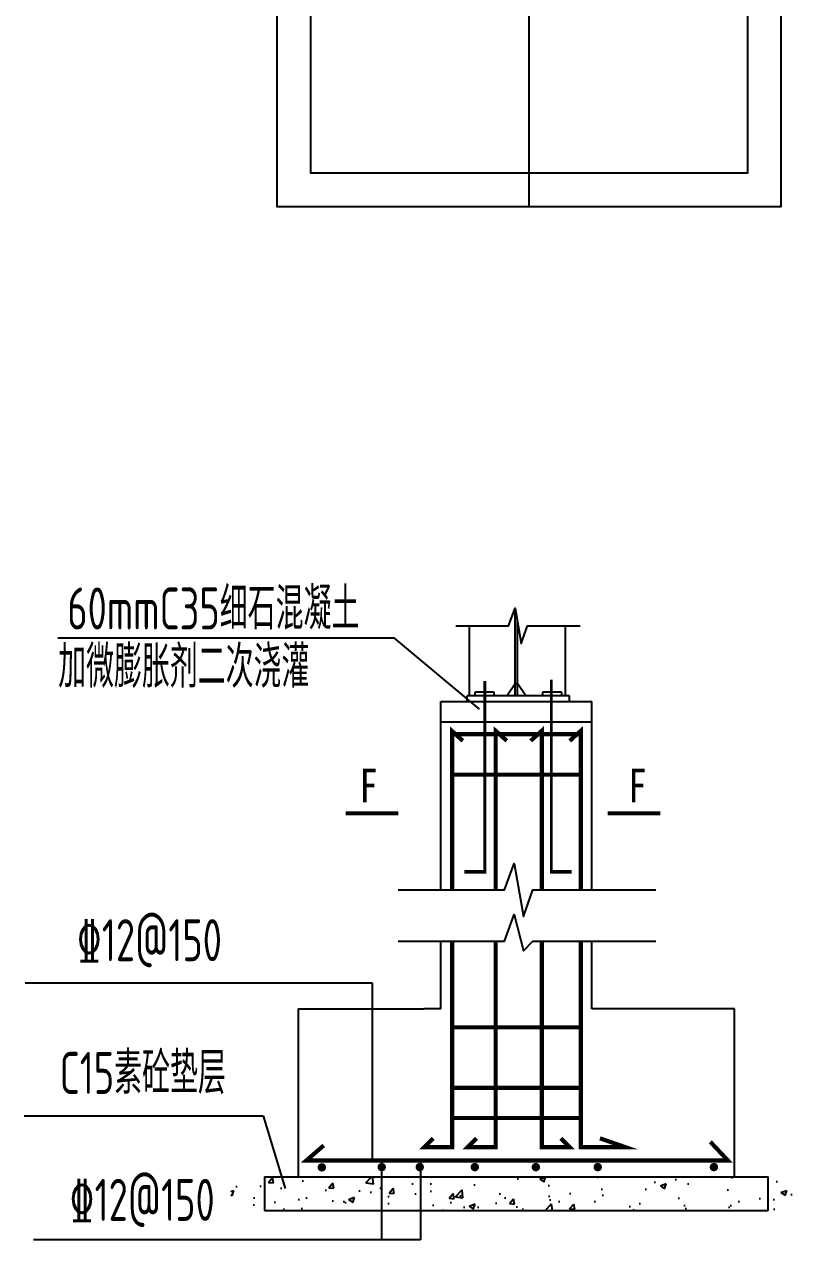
# Model space of a CAD drawing. Extents: x 32461 to 402082, y -617694 to 182569.
# Drawn here: x 244110 to 246425, y -7748 to -4131 of the extents above; entities that cross this region are included whole.
import ezdxf
from ezdxf.enums import TextEntityAlignment as Align

# ---------------------------------------------------------------- set-up
doc = ezdxf.new("R2010")
doc.units = 0
doc.header["$LTSCALE"] = 1000
doc.header["$MEASUREMENT"] = 0
doc.linetypes.add('2', pattern=[5, 1.5, -1, 1.5, -1])
doc.linetypes.add('DOTE', pattern=[2.42, 2, -0.2, 0.02, -0.2])
for name, color, linetype in [('2', 253, 'CONTINUOUS'), ('AXIS', 3, 'CONTINUOUS'), ('DIM_SYMB', 3, 'CONTINUOUS'), ('DOTE', 252, 'CONTINUOUS'), ('PUB_DIM', 3, 'CONTINUOUS'), ('PUB_HATCH', 8, 'CONTINUOUS'), ('PUB_TEXT', 7, 'CONTINUOUS'), ('REIN', 1, 'CONTINUOUS'), ('S_BEAMDIMMASS', 2, 'CONTINUOUS'), ('基础', 2, 'CONTINUOUS')]:
    doc.layers.add(name, color=color, linetype=linetype)
doc.layers.add('柱构件', color=7, linetype='CONTINUOUS', lineweight=25, true_color=0xffff94)
doc.styles.add('-楷体_GB2312', font='', dxfattribs={"width": 0.8})
doc.styles.add('TSSD_REIN', font='atssdeng.shx', dxfattribs={"width": 0.7, "bigfont": 'atssdchn.shx'})
doc.styles.get('-楷体_GB2312').set_extended_font_data('SimSun')

msp = doc.modelspace()

# ---------------------------------------------------------------- hatches: boundary and pattern name
at = {"layer": 'PUB_HATCH'}
h = msp.add_hatch(dxfattribs=at)
h.set_pattern_fill('混凝土', color=256, scale=25, style=0)
h.set_pattern_definition([(50, (-175299.91, 11973.03), (179.315046, -15.688034), [18.75, -206.25]), (355, (-175299.91, 11973.03), (-34.68783, 188.04803), [15, -165]), (100.4514, (-175284.97, 11971.72), (144.627345, 172.359886), [15.93505, -175.28553]), (46.1842, (-175299.91, 12023.03), (266.81026, -41.37975), [28.125, -309.375]), (96.6356, (-175277.68, 12019.58), (233.66568, 243.52947), [23.90257, -262.92825]), (351.1842, (-175299.9, 12023.03), (233.66549, 243.52965), [22.5, -247.5]), (21, (-175274.91, 12010.53), (149.226763, -100.654723), [18.75, -206.25]), (326, (-175274.91, 12010.53), (60.82883, 181.28751), [15, -165]), (71.4514, (-175262.48, 12002.14), (210.05566, 80.632624), [15.93505, -175.28553]), (37.5, (-175299.91, 11973.03), (3.039964, 83.223463), [0, -163, 0, -167.5, 0, -165.625]), (7.5, (-175299.91, 11973.03), (65.767384, 98.602928), [0, -95.5, 0, -159.25, 0, -63.125]), (327.5, (-175355.66, 11973.03), (133.455609, -5.638718), [0, -62.5, 0, -195, 0, -258.75]), (317.5, (-175380.66, 11973.03), (145.796542, 25.026246), [0, -81.25, 0, -129.5, 0, -183.75])])
h.paths.add_polyline_path([(246424.7, -7661.2), (246424.7, -7561.2), (244724.7, -7561.2), (244724.7, -7661.2)])

# ---------------------------------------------------------------- linework, layer by layer
at = {"layer": '2'}
for points in [[(245480.8, -6085.7, 8.75, 8.75, 0), (245480.8, -6653.4, 8.75, 8.75, 0), (245480.8, -6085.7, 8.75, 8.75, 0), (245480.8, -6653.4, 10, 10, 0), (245420, -6653.4, 0, 0, 0)], [(245679.1, -6082, 8.75, 8.75, 0), (245679.1, -6653.4, 8.75, 8.75, 0), (245679.1, -6082, 8.75, 8.75, 0), (245679.1, -6653.4, 10, 10, 0), (245739.9, -6653.4, 0, 0, 0)]]:
    msp.add_lwpolyline(points, format="xyseb", dxfattribs=at)
at = {"layer": 'AXIS'}
for p, q in [((245211.9, -5958.3), (244209.5, -5958.3)), ((245465.2, -6169.4), (245211.9, -5958.3)), ((245146.8, -6984.6), (244112.4, -6984.6)), ((245146.8, -7512.3), (245146.8, -6984.6)), ((244109.5, -7379.7), (244820.9, -7379.7)), ((244820.9, -7379.7), (244886.6, -7595.5)), ((245173.2, -7516.9), (245173.2, -7748.1)), ((245289.3, -7516.9), (245289.3, -7748.1)), ((245289.3, -7748.1), (244136.5, -7748.1))]:
    msp.add_line(p, q, dxfattribs=at)
at = {"layer": 'AXIS', "const_width": 12.5}
for points in [[(245223, -6479.3), (245066.2, -6479.3)], [(245846.5, -6479.3), (246003.3, -6479.3)]]:
    msp.add_lwpolyline(points, dxfattribs=at)
at = {"layer": 'DIM_SYMB'}
for points in [[(245222.5, -6707.1), (245539.3, -6707.1), (245568, -6628.4), (245595.8, -6785.9), (245623.7, -6707.1), (245990.5, -6707.1)], [(245222.5, -6859.4), (245539.3, -6859.4), (245568, -6780.7), (245595.8, -6888.2), (245623.7, -6859.4), (245990.5, -6859.4)]]:
    msp.add_lwpolyline(points, dxfattribs=at)
at = {"layer": 'DOTE', "color": 251, "linetype": 'DOTE'}
msp.add_line((245613, -4674.5), (245613, -2674.5), dxfattribs=at)
at = {"layer": 'PUB_DIM'}
msp.add_line((245349.7, -6146.9), (245787.5, -6146.9), dxfattribs=at)
msp.add_lwpolyline([(245394.9, -5921.6), (245551.8, -5921.6), (245570.9, -5869.1), (245589.4, -5974.1), (245608, -5921.6), (245764.9, -5921.6)], dxfattribs=at)
at = {"layer": 'REIN', "const_width": 12.5}
for points in [[(245513.2, -6707.1), (245513.2, -6233.7), (245546.4, -6263.6)], [(245650.8, -6707.1), (245650.8, -6233.7), (245617.6, -6263.6)], [(245767.1, -6707.1), (245767.1, -6233.7), (245733.9, -6263.6)], [(245383.9, -6707.1), (245383.9, -6235.1), (245415.5, -6263.6)], [(245383.9, -6243.6), (245767.1, -6243.6)], [(245383.9, -6364.2), (245767.1, -6364.2)], [(245327, -7446.5), (245300.5, -7473), (245383.9, -7473), (245383.9, -6859.4)], [(245456.4, -7446.5), (245429.9, -7473), (245513.2, -7473), (245513.2, -6859.4)], [(245707.6, -7446.5), (245734.2, -7473), (245650.8, -7473), (245650.8, -6859.4)], [(245823.9, -7446.5), (245900.4, -7473), (245767.1, -7473), (245767.1, -6859.4)], [(245383.9, -7116), (245767.1, -7116)], [(245383.9, -7296), (245767.1, -7296)], [(245383.9, -7385.9), (245767.1, -7385.9)], [(246152.7, -7456.9), (246204.8, -7512.3), (244949.7, -7512.3), (245001.4, -7467.6)]]:
    msp.add_lwpolyline(points, dxfattribs=at)
for points in [[(244989.4, -7532.8, 1), (245001.9, -7532.8, 1)], [(245167.7, -7532.1, 1), (245180.2, -7532.1, 1)], [(245280.9, -7532.1, 1), (245293.4, -7532.1, 1)], [(245444.9, -7532.1, 1), (245457.4, -7532.1, 1)], [(245626.8, -7532.1, 1), (245639.3, -7532.1, 1)], [(245811, -7532.1, 1), (245823.5, -7532.1, 1)], [(246157.1, -7532.1, 1), (246169.6, -7532.1, 1)]]:
    msp.add_lwpolyline(points, format="xyb", close=True, dxfattribs=at)
at = {"layer": '基础'}
for p, q in [((245349.7, -6707.1), (245349.7, -6146.9)), ((245439.2, -6146.9), (245799.7, -6146.9)), ((245799.7, -6707.1), (245799.7, -6146.9)), ((245349.7, -6206.9), (245799.7, -6206.9)), ((245349.7, -7061.2), (245349.7, -6859.4)), ((245799.7, -7061.2), (245799.7, -6859.4)), ((244924.7, -7061.2), (244924.7, -7561.2)), ((244924.7, -7061.2), (245299.7, -7061.2)), ((245349.7, -7061.2), (245299.7, -7061.2)), ((245899.7, -7061.2), (245799.7, -7061.2)), ((246224.7, -7061.2), (245899.7, -7061.2)), ((246224.7, -7561.2), (246224.7, -7061.2)), ((244824.7, -7561.2), (244824.7, -7661.2)), ((244824.7, -7561.2), (246324.7, -7561.2)), ((246324.7, -7661.2), (246324.7, -7561.2)), ((244824.7, -7661.2), (246324.7, -7661.2))]:
    msp.add_line(p, q, dxfattribs=at)
for points in [[(244863, -2674.5), (246363, -2674.5), (246363, -4674.5), (244863, -4674.5)], [(244963, -2774.5), (246263, -2774.5), (246263, -4574.5), (244963, -4574.5)]]:
    msp.add_lwpolyline(points, close=True, dxfattribs=at)
at = {"layer": '柱构件', "color": 2, "linetype": '2'}
for p, q in [((245571.3, -6130.2), (245571.3, -5871.6)), ((245578, -6130.2), (245578, -5909.4))]:
    msp.add_line(p, q, dxfattribs=at)
at = {"layer": '柱构件'}
for p, q in [((245435, -6130.2), (245435, -5921.6)), ((245721.5, -6130.2), (245721.5, -5921.6)), ((245646.1, -6130.2), (245454.5, -6130.2))]:
    msp.add_line(p, q, dxfattribs=at)
at = {"layer": '柱构件', "color": 3, "linetype": '2'}
for p, q in [((245546.3, -6130.2), (245571.3, -6092.7)), ((245569.7, -6092.7), (245579.7, -6092.7)), ((245603, -6130.2), (245578, -6092.7))]:
    msp.add_line(p, q, dxfattribs=at)
at = {"layer": '柱构件', "color": 3}
for p, q in [((245733.2, -6130.2), (245428.5, -6130.2)), ((245428.5, -6146.9), (245428.5, -6130.2)), ((245509.3, -6118.6), (245451, -6118.6)), ((245451, -6118.6), (245451, -6130.2)), ((245509.3, -6130.2), (245509.3, -6118.6)), ((245652.3, -6118.6), (245652.3, -6130.2)), ((245710.7, -6118.6), (245652.3, -6118.6)), ((245710.7, -6130.2), (245710.7, -6118.6)), ((245733.2, -6146.9), (245733.2, -6130.2))]:
    msp.add_line(p, q, dxfattribs=at)

# ---------------------------------------------------------------- texts
at = {"layer": 'PUB_TEXT', "style": '-楷体_GB2312', "width": 0.8}
for p in [(245107.7, -6446.8), (245908.1, -6446.8)]:
    msp.add_text('F', height=100, dxfattribs=at).set_placement(p)
at = {"layer": 'S_BEAMDIMMASS', "style": 'TSSD_REIN', "width": 0.7}
for s, p in [('60mmC35细石混凝土', (244237.7, -5932.3)), ('加微膨胀剂二次浇灌', (244210.6, -6105.7))]:
    msp.add_text(s, height=125, dxfattribs=at).set_placement(p)
for s, p in [('%%13212@150', (244698.1, -6956.8)), ('C15素砼垫层', (244709.8, -7351.8)), ('%%13212@150', (244676.6, -7729.5))]:
    msp.add_text(s, height=125, dxfattribs=at).set_placement(p, align=Align.BOTTOM_RIGHT)

doc.saveas('drawing.dxf')
